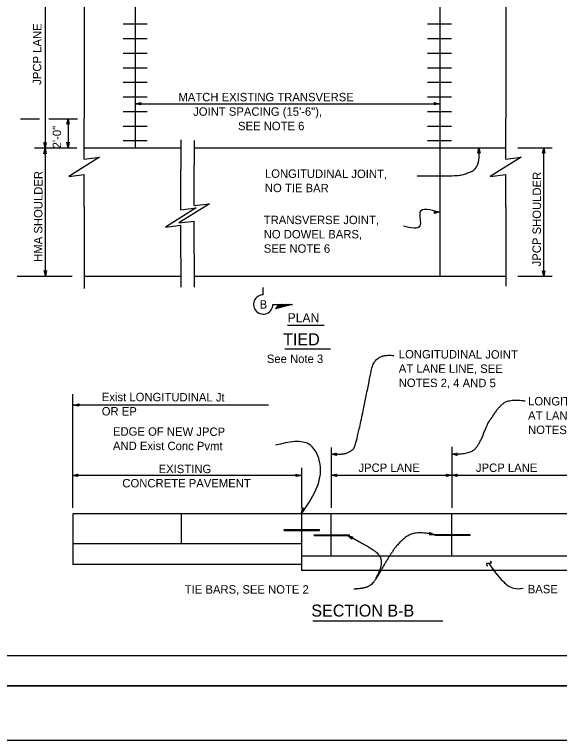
# Model space of a CAD drawing. Extents: x -894 to 866, y -476 to 714.
# Drawn here: x -166 to 286, y -476 to 126 of the extents above; entities that cross this region are included whole.
import ezdxf

# ---------------------------------------------------------------- set-up
doc = ezdxf.new("R2010")
doc.units = 0
for name, color, linetype in [('10 Sheet Format', 7, 'Continuous'), ('22 Misc Cnst Det', 7, 'Continuous'), ('56 Stage 3 Anno', 7, 'Continuous'), ('57 Undefined', 7, 'Continuous'), ('60 Nongeo Data', 7, 'Continuous')]:
    doc.layers.add(name, color=color, linetype=linetype)

msp = doc.modelspace()

# ---------------------------------------------------------------- linework, layer by layer
at = {"layer": '10 Sheet Format'}
for p, q in [((-813.45, -406.04), (811.55, -406.04)), ((-863.43, -431.04), (836.57, -431.04))]:
    msp.add_line(p, q, dxfattribs=at)
for points in [[(-894.04, 713.55), (865.96, 713.55), (865.96, -476.45), (-894.04, -476.45)], [(-863.43, 668.96), (836.59, 668.96), (836.59, -431.03), (-863.43, -431.03)]]:
    msp.add_lwpolyline(points, close=True, dxfattribs=at)
at = {"layer": '22 Misc Cnst Det'}
for p, q in [((40.29, -106.52), (40.29, -100.41)), ((48.33, -114.56), (64.6, -114.56)), ((64.6, -114.56), (50.39, -118.18)), ((53.33, -114.56), (50.39, -118.18)), ((63.44, -114.56), (50.7, -117.81)), ((62.27, -114.56), (51, -117.43)), ((61.1, -114.56), (51.31, -117.05)), ((59.93, -114.56), (51.61, -116.68)), ((58.76, -114.56), (51.91, -116.3)), ((57.59, -114.56), (52.22, -115.93)), ((56.42, -114.56), (52.52, -115.55)), ((55.26, -114.56), (52.83, -115.18)), ((54.09, -114.56), (53.13, -114.8))]:
    msp.add_line(p, q, dxfattribs=at)
msp.add_arc((40.29, -114.56), 8.04, 89.99947, 359.99996, dxfattribs=at)
at = {"layer": '56 Stage 3 Anno'}
for p, q in [((-108.39, 154.86), (-108.39, 40.42)), ((241.6, 154.86), (241.6, 40.01)), ((-65.98, 52.04), (-61.48, 53.03)), ((-61.48, 51.03), (-65.98, 52.04)), ((-65.98, 52.04), (-65.98, 52.04)), ((-61.64, 51.3), (-64.94, 52.04)), ((-64.93, 52.04), (-61.65, 52.76)), ((-63.9, 52.03), (-61.79, 52.5)), ((-61.81, 51.57), (-63.9, 52.03)), ((-62.87, 52.03), (-61.96, 52.23)), ((-61.95, 51.83), (-62.87, 52.03)), ((-61.48, 53.03), (-62.08, 52.04)), ((-62.08, 52.04), (-61.48, 51.03)), ((-61.48, 53.03), (-61.48, 53.03)), ((-61.48, 51.03), (-61.48, 51.03)), ((182.81, 52.07), (182.21, 53.08)), ((182.21, 53.08), (182.21, 53.08)), ((182.21, 53.08), (186.71, 52.07)), ((186.71, 52.07), (182.21, 51.08)), ((182.21, 51.08), (182.81, 52.07)), ((182.21, 51.08), (182.21, 51.08)), ((182.38, 52.81), (185.68, 52.07)), ((185.67, 52.07), (182.39, 51.35)), ((184.64, 52.08), (182.52, 51.61)), ((182.55, 52.54), (184.64, 52.08)), ((182.68, 52.28), (183.61, 52.08)), ((183.61, 52.08), (182.7, 51.87)), ((186.71, 52.07), (186.71, 52.07)), ((-122.82, 35.13), (-121.82, 39.63)), ((-122.55, 35.29), (-121.82, 38.6)), ((-122.29, 35.47), (-121.82, 37.56)), ((-122.03, 35.6), (-121.82, 36.52)), ((-121.82, 39.63), (-121.82, 39.63)), ((-121.82, 39.63), (-120.82, 35.13)), ((-121.82, 37.56), (-121.35, 35.44)), ((-121.82, 36.52), (-121.62, 35.62)), ((-121.81, 38.59), (-121.09, 35.31)), ((-121.82, 35.73), (-122.82, 35.13)), ((-122.82, 35.13), (-122.82, 35.13)), ((-120.82, 35.13), (-121.82, 35.73)), ((-120.82, 35.13), (-120.82, 35.13)), ((-140.9, 15.43), (-141.89, 19.93)), ((-141.89, 19.93), (-141.89, 19.93)), ((-141.89, 19.93), (-140.9, 19.33)), ((-140.9, 16.48), (-141.62, 19.76)), ((-140.89, 17.51), (-141.36, 19.62)), ((-140.89, 18.54), (-141.09, 19.45)), ((-140.9, 19.33), (-139.89, 19.93)), ((-139.89, 19.93), (-140.9, 15.43)), ((-140.16, 19.77), (-140.9, 16.47)), ((-140.43, 19.6), (-140.89, 17.51)), ((-140.69, 19.46), (-140.89, 18.54)), ((-139.89, 19.93), (-139.89, 19.93)), ((-121.82, 15.55), (-122.82, 20.05)), ((-122.82, 20.05), (-122.82, 20.05)), ((-122.82, 20.05), (-121.82, 19.45)), ((-121.82, 16.59), (-122.55, 19.87)), ((-121.82, 17.62), (-122.29, 19.74)), ((-121.82, 18.65), (-122.02, 19.56)), ((-121.82, 19.45), (-120.81, 20.05)), ((-120.81, 20.05), (-121.82, 15.55)), ((-121.08, 19.88), (-121.82, 16.58)), ((-121.35, 19.71), (-121.82, 17.62)), ((-121.61, 19.58), (-121.82, 18.65)), ((-120.81, 20.05), (-120.81, 20.05)), ((-28.19, 22.08), (-28.19, -2.17)), ((-17.06, 21.62), (-17.06, 1.41)), ((-141.91, 10.58), (-140.91, 15.08)), ((-141.64, 10.74), (-140.91, 14.04)), ((-141.37, 10.92), (-140.91, 13.01)), ((-140.91, 15.08), (-140.91, 15.08)), ((-140.91, 15.08), (-139.91, 10.58)), ((-140.91, 13.01), (-140.44, 10.89)), ((-140.9, 15.43), (-140.9, 15.43)), ((-140.9, 14.03), (-140.18, 10.75)), ((-121.82, 15.55), (-121.82, 15.55)), ((218.39, 10.99), (219.4, 15.49)), ((218.66, 11.16), (219.4, 14.46)), ((218.93, 11.33), (219.4, 13.42)), ((219.19, 11.46), (219.4, 12.38)), ((219.4, 15.49), (219.4, 15.49)), ((219.4, 15.49), (220.4, 10.99)), ((219.4, 14.45), (220.13, 11.17)), ((219.4, 13.42), (219.87, 11.3)), ((219.4, 12.38), (219.6, 11.48)), ((272.17, 10.93), (273.18, 15.43)), ((272.44, 11.09), (273.18, 14.39)), ((272.71, 11.26), (273.17, 13.35)), ((272.97, 11.4), (273.17, 12.32)), ((273.17, 13.35), (273.64, 11.23)), ((273.17, 12.32), (273.37, 11.41)), ((273.18, 15.43), (273.18, 15.43)), ((273.18, 15.43), (274.17, 10.93)), ((273.18, 14.38), (273.9, 11.1)), ((-140.91, 11.18), (-141.91, 10.58)), ((-141.91, 10.58), (-141.91, 10.58)), ((-141.11, 11.05), (-140.91, 11.97)), ((-140.91, 11.97), (-140.71, 11.06)), ((-139.91, 10.58), (-140.91, 11.18)), ((-139.91, 10.58), (-139.91, 10.58)), ((219.4, 11.59), (218.39, 10.99)), ((218.39, 10.99), (218.39, 10.99)), ((220.4, 10.99), (219.4, 11.59)), ((220.4, 10.99), (220.4, 10.99)), ((273.18, 11.53), (272.17, 10.93)), ((272.17, 10.93), (272.17, 10.93)), ((274.17, 10.93), (273.18, 11.53)), ((274.17, 10.93), (274.17, 10.93)), ((-108.39, -33.6), (-108.39, -101.3)), ((241.61, -33.6), (241.61, -99.37)), ((182.7, -38.1), (182.09, -37.1)), ((182.09, -37.1), (182.09, -37.1)), ((182.09, -37.1), (186.6, -38.06)), ((186.6, -38.06), (182.11, -39.11)), ((182.11, -39.11), (182.7, -38.1)), ((182.11, -39.11), (182.11, -39.11)), ((182.26, -37.37), (185.57, -38.07)), ((185.56, -38.07), (182.29, -38.83)), ((184.53, -38.08), (182.42, -38.57)), ((182.44, -37.64), (184.53, -38.08)), ((182.57, -37.9), (183.5, -38.09)), ((183.5, -38.09), (182.59, -38.3)), ((186.6, -38.06), (186.6, -38.06)), ((-28.19, -76.18), (-28.19, -100.15)), ((-16.97, -72.52), (-16.97, -100.15)), ((-16.97, -83.73), (-16.97, -100.15)), ((-140.62, -90.85), (-141.61, -86.35)), ((-141.61, -86.35), (-141.61, -86.35)), ((-141.61, -86.35), (-140.62, -86.95)), ((-140.62, -89.81), (-141.35, -86.53)), ((-140.62, -88.78), (-141.09, -86.66)), ((-140.61, -87.74), (-140.82, -86.84)), ((-140.62, -86.95), (-139.61, -86.35)), ((-139.61, -86.35), (-140.62, -90.85)), ((-139.88, -86.51), (-140.62, -89.82)), ((-140.15, -86.69), (-140.62, -88.78)), ((-140.41, -86.82), (-140.61, -87.74)), ((-139.61, -86.35), (-139.61, -86.35)), ((273.17, -91.02), (272.17, -86.52)), ((272.17, -86.52), (272.17, -86.52)), ((272.17, -86.52), (273.17, -87.12)), ((273.16, -89.98), (272.44, -86.7)), ((273.17, -88.95), (272.7, -86.83)), ((273.17, -87.92), (272.97, -87.01)), ((273.17, -87.12), (274.17, -86.52)), ((274.17, -86.52), (273.17, -91.02)), ((273.9, -86.69), (273.17, -89.99)), ((273.63, -86.86), (273.17, -88.95)), ((273.37, -86.99), (273.17, -87.92)), ((274.17, -86.52), (274.17, -86.52)), ((-140.62, -90.85), (-140.62, -90.85)), ((273.17, -91.02), (273.17, -91.02)), ((-118.14, -189.08), (-118.14, -283.36)), ((44.74, -198.04), (-118.14, -198.04)), ((-117.18, -198.01), (-117.18, -198.01)), ((-112.75, -197.03), (-112.75, -197.03)), ((-112.75, -199), (-112.75, -199)), ((96.61, -233.15), (96.61, -283.36)), ((196.76, -232.77), (196.76, -283.36)), ((96.69, -238.9), (96.69, -238.9)), ((101.12, -237.92), (101.12, -237.92)), ((101.12, -239.89), (101.12, -239.89)), ((196.85, -238.9), (196.85, -238.9)), ((201.28, -237.92), (201.28, -237.92)), ((201.28, -239.89), (201.28, -239.89)), ((72.09, -250.21), (72.09, -283.36)), ((72.09, -256.44), (-118.14, -256.44)), ((-118.08, -256.42), (-118.08, -256.42)), ((-113.65, -255.43), (-113.65, -255.43)), ((-113.65, -257.4), (-113.65, -257.4)), ((67.47, -255.45), (67.47, -255.45)), ((67.47, -257.42), (67.47, -257.42)), ((71.89, -256.44), (71.89, -256.44)), ((96.61, -256.3), (198.73, -256.3)), ((96.69, -256.3), (96.69, -256.3)), ((101.12, -255.32), (101.12, -255.32)), ((101.12, -257.29), (101.12, -257.29)), ((192.38, -255.31), (192.38, -255.31)), ((192.38, -257.28), (192.38, -257.28)), ((196.79, -256.3), (196.79, -256.3)), ((196.81, -256.3), (196.81, -256.3)), ((198.85, -256.3), (387.09, -256.3)), ((201.22, -255.32), (201.22, -255.32)), ((201.22, -257.29), (201.22, -257.29)), ((-117.91, -288.36), (-117.91, -330.36)), ((-27.91, -288.36), (-27.91, -313.36)), ((72.09, -287.83), (72.09, -287.83)), ((72.09, -288.36), (72.09, -335.36)), ((72.83, -283.35), (72.83, -283.35)), ((74.66, -284.09), (74.66, -284.09)), ((110.37, -306.38), (110.37, -306.38)), ((178.13, -305.82), (178.13, -305.82)), ((178.49, -303.88), (178.49, -303.88)), ((182.66, -305.67), (182.66, -305.67)), ((113.87, -309.27), (113.87, -309.27)), ((114.77, -307.51), (114.77, -307.51))]:
    msp.add_line(p, q, dxfattribs=at)
for points in [[(-112.75, -199), (-117.18, -198.01), (-112.75, -197.03), (-112.9, -197.29), (-116.15, -198.01), (-112.9, -198.74), (-113.06, -198.48), (-115.14, -198.01), (-113.06, -197.55), (-113.22, -197.81), (-114.12, -198.01), (-113.22, -198.21), (-113.34, -198.01), (-112.75, -197.03), (-113.34, -198.01)], [(101.12, -239.89), (96.69, -238.9), (101.12, -237.92), (100.96, -238.18), (97.72, -238.9), (100.97, -239.63), (100.81, -239.37), (98.73, -238.9), (100.81, -238.44), (100.65, -238.71), (99.75, -238.9), (100.65, -239.11), (100.53, -238.9), (101.12, -237.92), (100.53, -238.9)], [(201.28, -239.89), (196.85, -238.9), (201.28, -237.92), (201.12, -238.18), (197.88, -238.9), (201.12, -239.63), (200.97, -239.37), (198.89, -238.9), (200.96, -238.44), (200.81, -238.71), (199.91, -238.9), (200.81, -239.11), (200.69, -238.9), (201.28, -237.92), (200.69, -238.9)], [(-113.65, -257.4), (-118.08, -256.42), (-113.65, -255.43), (-113.81, -255.7), (-117.05, -256.41), (-113.81, -257.14), (-113.96, -256.88), (-116.04, -256.42), (-113.96, -255.96), (-114.12, -256.22), (-115.02, -256.42), (-114.12, -256.62), (-114.24, -256.42), (-113.65, -255.43), (-114.24, -256.42)], [(67.47, -255.45), (71.89, -256.44), (67.46, -257.42), (67.62, -257.16), (70.87, -256.44), (67.62, -255.71), (67.78, -255.97), (69.85, -256.43), (67.78, -256.89), (67.94, -256.63), (68.83, -256.43), (67.93, -256.23), (68.06, -256.44), (67.46, -257.42), (68.06, -256.44)], [(101.12, -257.29), (96.69, -256.3), (101.12, -255.32), (100.96, -255.58), (97.72, -256.3), (100.97, -257.03), (100.81, -256.76), (98.73, -256.3), (100.81, -255.84), (100.65, -256.1), (99.75, -256.3), (100.65, -256.5), (100.53, -256.3), (101.12, -255.32), (100.53, -256.3)], [(192.38, -255.31), (196.81, -256.3), (192.38, -257.28), (192.54, -257.02), (195.79, -256.3), (192.54, -255.57), (192.7, -255.83), (194.77, -256.3), (192.7, -256.76), (192.86, -256.5), (193.75, -256.3), (192.85, -256.1), (192.97, -256.3), (192.38, -257.28), (192.97, -256.3)], [(201.22, -257.29), (196.79, -256.3), (201.22, -255.32), (201.06, -255.58), (197.81, -256.3), (201.06, -257.03), (200.9, -256.76), (198.83, -256.3), (200.9, -255.84), (200.74, -256.1), (199.85, -256.3), (200.75, -256.5), (200.63, -256.3), (201.22, -255.32), (200.63, -256.3)], [(74.66, -284.09), (72.09, -287.83), (72.83, -283.35), (73.02, -283.59), (72.47, -286.87), (74.36, -284.13), (74.06, -284.18), (72.85, -285.93), (73.2, -283.84), (73.39, -284.08), (73.23, -284.99), (73.76, -284.23), (73.52, -284.26), (72.83, -283.35), (73.52, -284.26)], [(113.87, -309.27), (110.37, -306.38), (114.77, -307.51), (114.51, -307.68), (111.29, -306.85), (113.85, -308.97), (113.83, -308.66), (112.19, -307.31), (114.25, -307.84), (113.99, -308), (113.1, -307.77), (113.81, -308.36), (113.79, -308.12), (114.77, -307.51), (113.79, -308.12)], [(178.49, -303.88), (182.66, -305.67), (178.13, -305.82), (178.33, -305.59), (181.65, -305.48), (178.59, -304.17), (178.7, -304.46), (180.66, -305.29), (178.53, -305.36), (178.74, -305.14), (179.65, -305.11), (178.81, -304.74), (178.89, -304.96), (178.13, -305.82), (178.89, -304.96)]]:
    msp.add_lwpolyline(points, close=True, dxfattribs=at)
for points in [[(219.39, 15.24), (219.74, 4.41), (215.65, -3.35), (209.94, -5.8), (200.83, -8.52), (168.18, -7.97)], [(96.61, -238.91), (107.14, -239.09), (113.24, -236.15), (117.09, -232.53), (127.49, -181.89), (133.03, -154.76), (148.85, -157.03)], [(196.76, -238.91), (210.91, -238.64), (219.27, -232.08), (226.62, -213.09), (230.69, -207.66), (235.21, -200.43), (244.25, -192.74), (257.81, -194.55)], [(110.32, -306.3), (130.22, -316.57), (138.78, -324.37), (137.77, -334.94), (133.59, -341.83)], [(182.66, -305.73), (167.22, -302.18), (153.37, -311.04), (142.05, -327.89), (131.73, -346.76), (123.18, -350.53), (115.63, -350.79)]]:
    msp.add_open_spline(points, degree=2, dxfattribs=at)
at = {"layer": '57 Undefined'}
for p, q in [((60.51, -131.79), (90.82, -131.79)), ((58.33, -151.24), (96.08, -151.24)), ((81.34, -377.06), (189.3, -377.06))]:
    msp.add_line(p, q, dxfattribs=at)
at = {"layer": '60 Nongeo Data'}
for p, q in [((187.06, 15.43), (187.06, 341.93)), ((-140.9, 316.93), (-140.9, 15.43)), ((-65.73, 15.7), (-65.73, 184.84)), ((-65.73, 15.7), (-65.73, 184.84)), ((-76.06, 118.29), (-56.18, 118.29)), ((176.74, 118.29), (196.62, 118.29)), ((-76.06, 106.19), (-56.18, 106.19)), ((176.74, 106.19), (196.62, 106.19)), ((-76.06, 94.09), (-56.18, 94.09)), ((176.74, 94.09), (196.62, 94.09)), ((-76.06, 81.99), (-56.18, 81.99)), ((176.74, 81.99), (196.62, 81.99)), ((-76.06, 69.89), (-56.18, 69.89)), ((176.74, 69.89), (196.62, 69.89)), ((-76.06, 57.79), (-56.18, 57.79)), ((176.74, 57.79), (196.62, 57.79)), ((-65.99, 52.07), (186.81, 52.07)), ((-76.06, 45.69), (-56.18, 45.69)), ((176.74, 45.69), (196.62, 45.69)), ((-161.33, 39.64), (-145.48, 39.64)), ((-137.67, 39.64), (-113.86, 39.64)), ((-121.82, 39.64), (-121.82, 15.43)), ((-108.4, 6.19), (-108.4, 40.09)), ((241.6, 6.19), (241.6, 40.09)), ((-76.06, 33.58), (-56.18, 33.58)), ((176.74, 33.58), (196.62, 33.58)), ((-76.06, 21.48), (-56.18, 21.48)), ((176.74, 21.48), (196.62, 21.48)), ((-149.58, 15.43), (-114.6, 15.43)), ((-140.9, 15.43), (-140.9, -90.99)), ((-108.4, 15.43), (-28.19, 15.43)), ((-17.06, 15.43), (241.6, 15.43)), ((187.06, -90.99), (187.06, 15.43)), ((251.61, 15.36), (280.13, 15.36)), ((273.18, -90.99), (273.18, 15.36)), ((-17.05, -32.48), (-17.05, 1.43)), ((-28.08, -36.03), (-28.08, -2.13)), ((-108.4, -33.68), (-108.4, -6.61)), ((241.6, -33.68), (241.6, -6.61)), ((-17.05, -72.35), (-17.05, -45.28)), ((-28.08, -75.9), (-28.08, -48.83)), ((-163.93, -90.99), (-118.39, -90.99)), ((-108.39, -90.99), (-28.08, -90.99)), ((-16.97, -90.99), (241.61, -90.99)), ((251.61, -90.99), (280.13, -90.99)), ((72.09, -288.36), (-117.91, -288.36)), ((387.62, -288.36), (72.09, -288.36)), ((96.66, -323.36), (96.66, -288.36)), ((196.77, -323.36), (196.77, -288.36)), ((57.76, -301.44), (87.13, -301.44)), ((57.76, -302.04), (57.76, -301.44)), ((57.76, -302.04), (87.13, -302.04)), ((57.76, -302.04), (87.13, -302.04)), ((82.63, -305.78), (112, -305.78)), ((82.63, -306.38), (82.63, -305.78)), ((82.63, -306.38), (112, -306.38)), ((87.13, -302.04), (87.13, -301.44)), ((112, -306.38), (112, -305.78)), ((182.67, -305.47), (212.04, -305.47)), ((182.67, -306.07), (182.67, -305.47)), ((182.67, -306.07), (212.04, -306.07)), ((212.04, -306.07), (212.04, -305.47)), ((72.09, -313.36), (-117.91, -313.36)), ((387.09, -323.36), (72.09, -323.36)), ((72.09, -330.36), (-117.91, -330.36)), ((387.09, -335.36), (72.09, -335.36))]:
    msp.add_line(p, q, dxfattribs=at)
for points in [[(-108.4, 6.19), (-95.6, 7.79), (-121.2, -8.21), (-108.4, -6.61)], [(241.6, 6.19), (254.4, 7.79), (228.8, -8.21), (241.6, -6.61)], [(-28.08, -36.03), (-15.28, -34.43), (-40.88, -50.43), (-28.08, -48.83)], [(-17.05, -32.48), (-4.25, -30.88), (-29.85, -46.88), (-17.05, -45.28)]]:
    msp.add_lwpolyline(points, dxfattribs=at)
for points in [[(186.58, -38.06), (170.4, -38.06), (170.4, -49.17), (156.63, -49.55)], [(72.09, -288.36), (87.48, -247), (79.47, -231.44), (50.52, -231.44)], [(227.49, -329.54), (239.65, -344.6), (248.32, -350.15), (255.99, -350.15)]]:
    msp.add_spline(points, degree=3, dxfattribs=at)
msp.add_open_spline([(228.8, -327.5), (229.53, -328.07), (229.21, -329.63), (227.65, -329.46), (226.26, -329.46), (225.53, -330.03), (225.85, -331.26), (226.51, -331.51)], degree=2, dxfattribs=at)

# ---------------------------------------------------------------- texts
at = {"layer": '57 Undefined'}
for s, rotation, p in [('JPCP LANE', 89.79184, (-144.04, 67.79)), ('2\'-0"', 90, (-127.56, 15.03)), ('HMA SHOULDER', 89.79184, (-143.2, -79.17)), ('LONGITUDINAL JOINT,', 359.82385, (41.67, -9.39)), ('JPCP SHOULDER', 89.79184, (270.76, -82.95)), ('NO TIE BAR', 359.82385, (41.63, -21.27)), ('LONGITUDINAL JOINT', 359.82385, (152.84, -159.28)), ('AT LANE LINE, SEE', 359.82385, (152.8, -171.15)), ('NOTES 2, 4 AND 5', 359.82385, (152.76, -183.02)), ('Exist LONGITUDINAL Jt', 359.82385, (-93.77, -194.78)), ('LONGITUDINAL JOINT', 359.82385, (260.21, -198.32)), ('OR EP', 359.82385, (-93.81, -206.65)), ('AT LANE LINE, SEE', 359.82385, (260.17, -210.2)), ('EDGE OF NEW JPCP', 359.82385, (-84.47, -223.43)), ('NOTES 2, 4 AND 7', 359.82385, (260.14, -222.07)), ('AND Exist Conc Pvmt', 359.82385, (-84.51, -235.31)), ('BASE', 359.82385, (259.92, -354.25))]:
    msp.add_text(s, height=7, rotation=rotation, dxfattribs=at).set_placement(p)
for s, height, p in [('MATCH EXISTING TRANSVERSE', 7, (-30.18, 54.08)), ('JOINT SPACING (15\'-6"),', 7, (-17.92, 42.08)), (' SEE NOTE 6', 7, (16.73, 30.08)), ('TRANSVERSE JOINT,', 7, (40.7, -47.86)), ('NO DOWEL BARS,', 7, (40.7, -59.74)), ('SEE NOTE 6', 7, (40.7, -71.61)), ('B', 7, (37.28, -118.01)), ('PLAN', 7.5, (60.58, -129.28)), ('TIED', 10, (56.78, -148.42)), ('See Note 3', 7, (43.26, -163.13)), ('JPCP LANE', 7, (119.31, -253.57)), ('JPCP LANE', 7, (216.9, -253.57)), ('EXISTING ', 7, (-46.57, -254.52)), ('CONCRETE PAVEMENT', 7, (-76.69, -266.39)), ('TIE BARS, SEE NOTE 2', 7, (-24.89, -354.56)), ('SECTION B-B', 10, (80.21, -373.62))]:
    msp.add_text(s, height=height, dxfattribs=at).set_placement(p)

doc.saveas('drawing.dxf')
